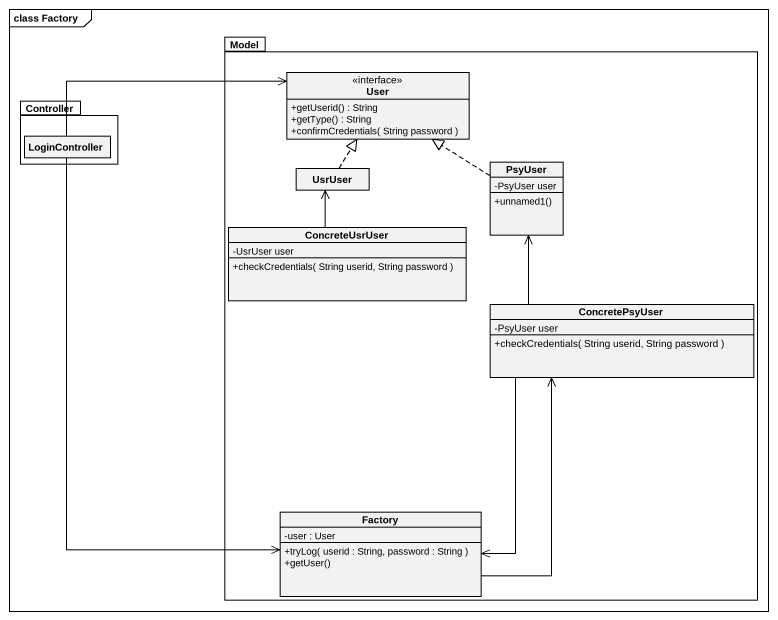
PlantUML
@startuml
mainframe class Factory
hide circle
hide empty members
skinparam classAttributeIconSize 0
package Model {
  interface User {
    +getUserid() : String
    +getType() : String
    +confirmCredentials( String password )
  }
  class UsrUser
  class PsyUser {
    -PsyUser user
    +unnamed1()
  }
  class ConcreteUsrUser {
    -UsrUser user
    +checkCredentials( String userid, String password )
  }
  class ConcretePsyUser {
    -PsyUser user
    +checkCredentials( String userid, String password )
  }
  class Factory {
    -user : User
    +tryLog( userid : String, password : String )
    +getUser()
  }
}
package Controller {
  class LoginController
}
LoginController -right-> User
LoginController --> Factory
UsrUser .up.|> User
PsyUser .up.|> User
ConcreteUsrUser -up-> UsrUser
ConcretePsyUser -up-> PsyUser
ConcretePsyUser --> Factory
Factory -up-> ConcretePsyUser
@enduml
